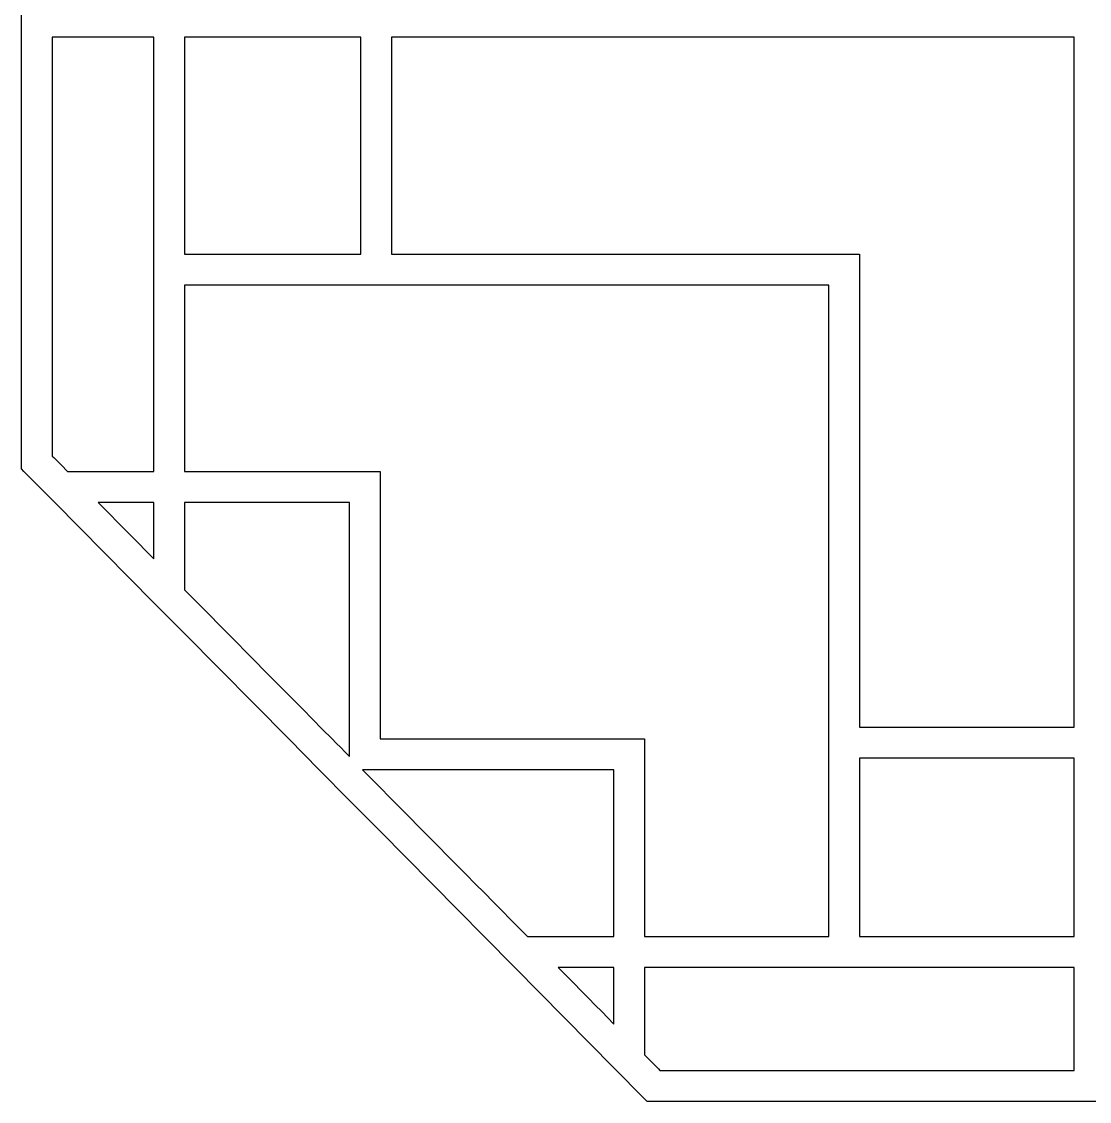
# Model space of a CAD drawing. Header units: centimetres. Extents: x -1.98 to 1.98, y -2 to 2.
# Drawn here: x -1.979 to 0, y -2.001 to 0 of the extents above; entities that cross this region are included whole.
import ezdxf

# ---------------------------------------------------------------- set-up
doc = ezdxf.new("R2010")
doc.units = ezdxf.units.CM
doc.header["$MEASUREMENT"] = 0
doc.layers.add('Layer 1', color=7, linetype='Continuous')

msp = doc.modelspace()

# ---------------------------------------------------------------- linework, layer by layer
at = {"layer": 'Layer 1', "color": 177}
for points, knots in [([(1.97412, 0.8333), (1.97412, 0.8333), (1.91723, 0.89082), (1.91723, 0.89082), (1.91723, 0.89082), (1.91723, 0.89082), (1.73347, 1.07664), (1.73347, 1.07664), (1.73347, 1.07664), (1.73347, 1.07664), (1.67659, 1.13391), (1.67659, 1.13391), (1.67659, 1.13391), (1.67659, 1.13391), (1.48393, 1.32898), (1.48393, 1.32898), (1.48393, 1.32898), (1.48393, 1.32898), (1.42704, 1.3865), (1.42704, 1.3865), (1.42704, 1.3865), (1.42704, 1.3865), (1.37115, 1.44302), (1.37115, 1.44302), (1.37115, 1.44302), (1.37115, 1.44302), (1.31427, 1.50029), (1.31427, 1.50029), (1.31427, 1.50029), (1.31427, 1.50029), (1.12136, 1.69536), (1.12136, 1.69536), (1.12136, 1.69536), (1.12136, 1.69536), (1.06472, 1.75289), (1.06472, 1.75289), (1.06472, 1.75289), (1.06472, 1.75289), (0.88096, 1.93871), (0.88096, 1.93871), (0.88096, 1.93871), (0.88096, 1.93871), (0.82408, 1.99597), (0.82408, 1.99597), (0.82408, 1.99597), (0.82408, 1.99597), (0.81963, 2.00073), (0.81963, 2.00073), (0.81963, 2.00073), (0.81963, 2.00073), (0.80775, 2.00073), (0.80775, 2.00073), (0.80775, 2.00073), (0.80775, 2.00073), (0.48302, 2.00073), (0.48302, 2.00073), (0.48302, 2.00073), (0.48302, 2.00073), (0.42639, 2.00073), (0.42639, 2.00073), (0.42639, 2.00073), (0.42639, 2.00073), (0.02845, 2.00073), (0.02845, 2.00073), (0.02845, 2.00073), (0.02845, 2.00073), (-0.02844, 2.00073), (-0.02844, 2.00073), (-0.02844, 2.00073), (-0.02844, 2.00073), (-0.42613, 2.00073), (-0.42613, 2.00073), (-0.42613, 2.00073), (-0.42613, 2.00073), (-0.48301, 2.00073), (-0.48301, 2.00073), (-0.48301, 2.00073), (-0.48301, 2.00073), (-0.81961, 2.00073), (-0.81961, 2.00073), (-0.81961, 2.00073), (-0.81961, 2.00073), (-0.82407, 1.99623), (-0.82407, 1.99623), (-0.82407, 1.99623), (-0.82407, 1.99623), (-0.88095, 1.93871), (-0.88095, 1.93871), (-0.88095, 1.93871), (-0.88095, 1.93871), (-1.06471, 1.75289), (-1.06471, 1.75289), (-1.06471, 1.75289), (-1.06471, 1.75289), (-1.12134, 1.69536), (-1.12134, 1.69536), (-1.12134, 1.69536), (-1.12134, 1.69536), (-1.31425, 1.50029), (-1.31425, 1.50029), (-1.31425, 1.50029), (-1.31425, 1.50029), (-1.37114, 1.44302), (-1.37114, 1.44302), (-1.37114, 1.44302), (-1.37114, 1.44302), (-1.42703, 1.3865), (-1.42703, 1.3865), (-1.42703, 1.3865), (-1.42703, 1.3865), (-1.48367, 1.32898), (-1.48367, 1.32898), (-1.48367, 1.32898), (-1.48367, 1.32898), (-1.67658, 1.13391), (-1.67658, 1.13391), (-1.67658, 1.13391), (-1.67658, 1.13391), (-1.73346, 1.07664), (-1.73346, 1.07664), (-1.73346, 1.07664), (-1.73346, 1.07664), (-1.91722, 0.89082), (-1.91722, 0.89082), (-1.91722, 0.89082), (-1.91722, 0.89082), (-1.97411, 0.8333), (-1.97411, 0.8333), (-1.97411, 0.8333), (-1.97411, 0.8333), (-1.97856, 0.8288), (-1.97856, 0.8288), (-1.97856, 0.8288), (-1.97856, 0.8288), (-1.97856, 0.48842), (-1.97856, 0.48842), (-1.97856, 0.48842), (-1.97856, 0.48842), (-1.97856, 0.43116), (-1.97856, 0.43116), (-1.97856, 0.43116), (-1.97856, 0.43116), (-1.97856, 0.02876), (-1.97856, 0.02876), (-1.97856, 0.02876), (-1.97856, 0.02876), (-1.97856, -0.02876), (-1.97856, -0.02876), (-1.97856, -0.02876), (-1.97856, -0.02876), (-1.97856, -0.43116), (-1.97856, -0.43116), (-1.97856, -0.43116), (-1.97856, -0.43116), (-1.97856, -0.48843), (-1.97856, -0.48843), (-1.97856, -0.48843), (-1.97856, -0.48843), (-1.97856, -0.82881), (-1.97856, -0.82881), (-1.97856, -0.82881), (-1.97856, -0.82881), (-1.97411, -0.83331), (-1.97411, -0.83331), (-1.97411, -0.83331), (-1.97411, -0.83331), (-1.91722, -0.89083), (-1.91722, -0.89083), (-1.91722, -0.89083), (-1.91722, -0.89083), (-1.73346, -1.07665), (-1.73346, -1.07665), (-1.73346, -1.07665), (-1.73346, -1.07665), (-1.67658, -1.13392), (-1.67658, -1.13392), (-1.67658, -1.13392), (-1.67658, -1.13392), (-1.48367, -1.32899), (-1.48367, -1.32899), (-1.48367, -1.32899), (-1.48367, -1.32899), (-1.42703, -1.38651), (-1.42703, -1.38651), (-1.42703, -1.38651), (-1.42703, -1.38651), (-1.37114, -1.44303), (-1.37114, -1.44303), (-1.37114, -1.44303), (-1.37114, -1.44303), (-1.31425, -1.5003), (-1.31425, -1.5003), (-1.31425, -1.5003), (-1.31425, -1.5003), (-1.12134, -1.69537), (-1.12134, -1.69537), (-1.12134, -1.69537), (-1.12134, -1.69537), (-1.06471, -1.75289), (-1.06471, -1.75289), (-1.06471, -1.75289), (-1.06471, -1.75289), (-0.88095, -1.93871), (-0.88095, -1.93871), (-0.88095, -1.93871), (-0.88095, -1.93871), (-0.82407, -1.99623), (-0.82407, -1.99623), (-0.82407, -1.99623), (-0.82407, -1.99623), (-0.81961, -2.00073), (-0.81961, -2.00073), (-0.81961, -2.00073), (-0.81961, -2.00073), (-0.48301, -2.00073), (-0.48301, -2.00073), (-0.48301, -2.00073), (-0.48301, -2.00073), (-0.42613, -2.00073), (-0.42613, -2.00073), (-0.42613, -2.00073), (-0.42613, -2.00073), (-0.02844, -2.00073), (-0.02844, -2.00073), (-0.02844, -2.00073), (-0.02844, -2.00073), (0.02845, -2.00073), (0.02845, -2.00073), (0.02845, -2.00073), (0.02845, -2.00073), (0.42639, -2.00073), (0.42639, -2.00073), (0.42639, -2.00073), (0.42639, -2.00073), (0.48302, -2.00073), (0.48302, -2.00073), (0.48302, -2.00073), (0.48302, -2.00073), (0.81963, -2.00073), (0.81963, -2.00073), (0.81963, -2.00073), (0.81963, -2.00073), (0.82408, -1.99598), (0.82408, -1.99598), (0.82408, -1.99598), (0.82408, -1.99598), (0.88096, -1.93871), (0.88096, -1.93871), (0.88096, -1.93871), (0.88096, -1.93871), (1.06472, -1.75289), (1.06472, -1.75289), (1.06472, -1.75289), (1.06472, -1.75289), (1.12136, -1.69537), (1.12136, -1.69537), (1.12136, -1.69537), (1.12136, -1.69537), (1.31427, -1.5003), (1.31427, -1.5003), (1.31427, -1.5003), (1.31427, -1.5003), (1.37115, -1.44303), (1.37115, -1.44303), (1.37115, -1.44303), (1.37115, -1.44303), (1.42704, -1.38651), (1.42704, -1.38651), (1.42704, -1.38651), (1.42704, -1.38651), (1.48393, -1.32899), (1.48393, -1.32899), (1.48393, -1.32899), (1.48393, -1.32899), (1.67659, -1.13392), (1.67659, -1.13392), (1.67659, -1.13392), (1.67659, -1.13392), (1.73347, -1.07665), (1.73347, -1.07665), (1.73347, -1.07665), (1.73347, -1.07665), (1.91723, -0.89083), (1.91723, -0.89083), (1.91723, -0.89083), (1.91723, -0.89083), (1.97412, -0.83331), (1.97412, -0.83331), (1.97412, -0.83331), (1.97412, -0.83331), (1.97857, -0.82881), (1.97857, -0.82881), (1.97857, -0.82881), (1.97857, -0.82881), (1.97857, -0.48843), (1.97857, -0.48843), (1.97857, -0.48843), (1.97857, -0.48843), (1.97857, -0.43116), (1.97857, -0.43116), (1.97857, -0.43116), (1.97857, -0.43116), (1.97857, -0.02876), (1.97857, -0.02876), (1.97857, -0.02876), (1.97857, -0.02876), (1.97857, 0.02876), (1.97857, 0.02876), (1.97857, 0.02876), (1.97857, 0.02876), (1.97857, 0.43116), (1.97857, 0.43116), (1.97857, 0.43116), (1.97857, 0.43116), (1.97857, 0.48842), (1.97857, 0.48842), (1.97857, 0.48842), (1.97857, 0.48842), (1.97857, 0.8288), (1.97857, 0.8288), (1.97857, 0.8288), (1.97857, 0.8288), (1.97412, 0.8333), (1.97412, 0.8333)], [0, 0, 0, 0, 0.0121951, 0.0121951, 0.0121951, 0.0121951, 0.0243902, 0.0243902, 0.0243902, 0.0243902, 0.0365854, 0.0365854, 0.0365854, 0.0365854, 0.0487805, 0.0487805, 0.0487805, 0.0487805, 0.0609756, 0.0609756, 0.0609756, 0.0609756, 0.0731707, 0.0731707, 0.0731707, 0.0731707, 0.0853659, 0.0853659, 0.0853659, 0.0853659, 0.097561, 0.097561, 0.097561, 0.097561, 0.1097561, 0.1097561, 0.1097561, 0.1097561, 0.1219512, 0.1219512, 0.1219512, 0.1219512, 0.1341463, 0.1341463, 0.1341463, 0.1341463, 0.1463415, 0.1463415, 0.1463415, 0.1463415, 0.1585366, 0.1585366, 0.1585366, 0.1585366, 0.1707317, 0.1707317, 0.1707317, 0.1707317, 0.1829268, 0.1829268, 0.1829268, 0.1829268, 0.195122, 0.195122, 0.195122, 0.195122, 0.2073171, 0.2073171, 0.2073171, 0.2073171, 0.2195122, 0.2195122, 0.2195122, 0.2195122, 0.2317073, 0.2317073, 0.2317073, 0.2317073, 0.2439024, 0.2439024, 0.2439024, 0.2439024, 0.2560976, 0.2560976, 0.2560976, 0.2560976, 0.2682927, 0.2682927, 0.2682927, 0.2682927, 0.2804878, 0.2804878, 0.2804878, 0.2804878, 0.2926829, 0.2926829, 0.2926829, 0.2926829, 0.304878, 0.304878, 0.304878, 0.304878, 0.3170732, 0.3170732, 0.3170732, 0.3170732, 0.3292683, 0.3292683, 0.3292683, 0.3292683, 0.3414634, 0.3414634, 0.3414634, 0.3414634, 0.3536585, 0.3536585, 0.3536585, 0.3536585, 0.3658537, 0.3658537, 0.3658537, 0.3658537, 0.3780488, 0.3780488, 0.3780488, 0.3780488, 0.3902439, 0.3902439, 0.3902439, 0.3902439, 0.402439, 0.402439, 0.402439, 0.402439, 0.4146341, 0.4146341, 0.4146341, 0.4146341, 0.4268293, 0.4268293, 0.4268293, 0.4268293, 0.4390244, 0.4390244, 0.4390244, 0.4390244, 0.4512195, 0.4512195, 0.4512195, 0.4512195, 0.4634146, 0.4634146, 0.4634146, 0.4634146, 0.4756098, 0.4756098, 0.4756098, 0.4756098, 0.4878049, 0.4878049, 0.4878049, 0.4878049, 0.5, 0.5, 0.5, 0.5, 0.5121951, 0.5121951, 0.5121951, 0.5121951, 0.5243902, 0.5243902, 0.5243902, 0.5243902, 0.5365854, 0.5365854, 0.5365854, 0.5365854, 0.5487805, 0.5487805, 0.5487805, 0.5487805, 0.5609756, 0.5609756, 0.5609756, 0.5609756, 0.5731707, 0.5731707, 0.5731707, 0.5731707, 0.5853659, 0.5853659, 0.5853659, 0.5853659, 0.597561, 0.597561, 0.597561, 0.597561, 0.6097561, 0.6097561, 0.6097561, 0.6097561, 0.6219512, 0.6219512, 0.6219512, 0.6219512, 0.6341463, 0.6341463, 0.6341463, 0.6341463, 0.6463415, 0.6463415, 0.6463415, 0.6463415, 0.6585366, 0.6585366, 0.6585366, 0.6585366, 0.6707317, 0.6707317, 0.6707317, 0.6707317, 0.6829268, 0.6829268, 0.6829268, 0.6829268, 0.695122, 0.695122, 0.695122, 0.695122, 0.7073171, 0.7073171, 0.7073171, 0.7073171, 0.7195122, 0.7195122, 0.7195122, 0.7195122, 0.7317073, 0.7317073, 0.7317073, 0.7317073, 0.7439024, 0.7439024, 0.7439024, 0.7439024, 0.7560976, 0.7560976, 0.7560976, 0.7560976, 0.7682927, 0.7682927, 0.7682927, 0.7682927, 0.7804878, 0.7804878, 0.7804878, 0.7804878, 0.7926829, 0.7926829, 0.7926829, 0.7926829, 0.804878, 0.804878, 0.804878, 0.804878, 0.8170732, 0.8170732, 0.8170732, 0.8170732, 0.8292683, 0.8292683, 0.8292683, 0.8292683, 0.8414634, 0.8414634, 0.8414634, 0.8414634, 0.8536585, 0.8536585, 0.8536585, 0.8536585, 0.8658537, 0.8658537, 0.8658537, 0.8658537, 0.8780488, 0.8780488, 0.8780488, 0.8780488, 0.8902439, 0.8902439, 0.8902439, 0.8902439, 0.902439, 0.902439, 0.902439, 0.902439, 0.9146341, 0.9146341, 0.9146341, 0.9146341, 0.9268293, 0.9268293, 0.9268293, 0.9268293, 0.9390244, 0.9390244, 0.9390244, 0.9390244, 0.9512195, 0.9512195, 0.9512195, 0.9512195, 0.9634146, 0.9634146, 0.9634146, 0.9634146, 0.9756098, 0.9756098, 0.9756098, 0.9756098, 1, 1, 1, 1]), ([(-1.92167, -0.80505), (-1.92167, -0.80505), (-1.92167, -0.8023), (-1.92167, -0.8023), (-1.92167, -0.8023), (-1.92167, -0.8023), (-1.92167, -0.79679), (-1.92167, -0.79679), (-1.92167, -0.79679), (-1.92167, -0.79679), (-1.92167, -0.78879), (-1.92167, -0.78879), (-1.92167, -0.78879), (-1.92167, -0.78879), (-1.92167, -0.77829), (-1.92167, -0.77829), (-1.92167, -0.77829), (-1.92167, -0.77829), (-1.92167, -0.76528), (-1.92167, -0.76528), (-1.92167, -0.76528), (-1.92167, -0.76528), (-1.92167, -0.74978), (-1.92167, -0.74978), (-1.92167, -0.74978), (-1.92167, -0.74978), (-1.92167, -0.73227), (-1.92167, -0.73227), (-1.92167, -0.73227), (-1.92167, -0.73227), (-1.92167, -0.71226), (-1.92167, -0.71226), (-1.92167, -0.71226), (-1.92167, -0.71226), (-1.92167, -0.69051), (-1.92167, -0.69051), (-1.92167, -0.69051), (-1.92167, -0.69051), (-1.92167, -0.66675), (-1.92167, -0.66675), (-1.92167, -0.66675), (-1.92167, -0.66675), (-1.92167, -0.64099), (-1.92167, -0.64099), (-1.92167, -0.64099), (-1.92167, -0.64099), (-1.92167, -0.61373), (-1.92167, -0.61373), (-1.92167, -0.61373), (-1.92167, -0.61373), (-1.92167, -0.58447), (-1.92167, -0.58447), (-1.92167, -0.58447), (-1.92167, -0.58447), (-1.92167, -0.55396), (-1.92167, -0.55396), (-1.92167, -0.55396), (-1.92167, -0.55396), (-1.92167, -0.52194), (-1.92167, -0.52194), (-1.92167, -0.52194), (-1.92167, -0.52194), (-1.92167, -0.48843), (-1.92167, -0.48843), (-1.92167, -0.48843), (-1.92167, -0.48843), (-1.92167, -0.48143), (-1.92167, -0.48143), (-1.92167, -0.48143), (-1.92167, -0.48143), (-1.92167, -0.47443), (-1.92167, -0.47443), (-1.92167, -0.47443), (-1.92167, -0.47443), (-1.92167, -0.46743), (-1.92167, -0.46743), (-1.92167, -0.46743), (-1.92167, -0.46743), (-1.92167, -0.46017), (-1.92167, -0.46017), (-1.92167, -0.46017), (-1.92167, -0.46017), (-1.92167, -0.45292), (-1.92167, -0.45292), (-1.92167, -0.45292), (-1.92167, -0.45292), (-1.92167, -0.44567), (-1.92167, -0.44567), (-1.92167, -0.44567), (-1.92167, -0.44567), (-1.92167, -0.43841), (-1.92167, -0.43841), (-1.92167, -0.43841), (-1.92167, -0.43841), (-1.92167, -0.43116), (-1.92167, -0.43116), (-1.92167, -0.43116), (-1.92167, -0.43116), (-1.92167, -0.40815), (-1.92167, -0.40815), (-1.92167, -0.40815), (-1.92167, -0.40815), (-1.92167, -0.38464), (-1.92167, -0.38464), (-1.92167, -0.38464), (-1.92167, -0.38464), (-1.92167, -0.36089), (-1.92167, -0.36089), (-1.92167, -0.36089), (-1.92167, -0.36089), (-1.92167, -0.33688), (-1.92167, -0.33688), (-1.92167, -0.33688), (-1.92167, -0.33688), (-1.92167, -0.31237), (-1.92167, -0.31237), (-1.92167, -0.31237), (-1.92167, -0.31237), (-1.92167, -0.28761), (-1.92167, -0.28761), (-1.92167, -0.28761), (-1.92167, -0.28761), (-1.92167, -0.2626), (-1.92167, -0.2626), (-1.92167, -0.2626), (-1.92167, -0.2626), (-1.92167, -0.23734), (-1.92167, -0.23734), (-1.92167, -0.23734), (-1.92167, -0.23734), (-1.92167, -0.21183), (-1.92167, -0.21183), (-1.92167, -0.21183), (-1.92167, -0.21183), (-1.92167, -0.18607), (-1.92167, -0.18607), (-1.92167, -0.18607), (-1.92167, -0.18607), (-1.92167, -0.16006), (-1.92167, -0.16006), (-1.92167, -0.16006), (-1.92167, -0.16006), (-1.92167, -0.13405), (-1.92167, -0.13405), (-1.92167, -0.13405), (-1.92167, -0.13405), (-1.92167, -0.10779), (-1.92167, -0.10779), (-1.92167, -0.10779), (-1.92167, -0.10779), (-1.92167, -0.08153), (-1.92167, -0.08153), (-1.92167, -0.08153), (-1.92167, -0.08153), (-1.92167, -0.05527), (-1.92167, -0.05527), (-1.92167, -0.05527), (-1.92167, -0.05527), (-1.92167, -0.02876), (-1.92167, -0.02876), (-1.92167, -0.02876), (-1.92167, -0.02876), (-1.73346, -0.02876), (-1.73346, -0.02876), (-1.73346, -0.02876), (-1.73346, -0.02876), (-1.73346, -0.43116), (-1.73346, -0.43116), (-1.73346, -0.43116), (-1.73346, -0.43116), (-1.73346, -0.48843), (-1.73346, -0.48843), (-1.73346, -0.48843), (-1.73346, -0.48843), (-1.73346, -0.83331), (-1.73346, -0.83331), (-1.73346, -0.83331), (-1.73346, -0.83331), (-1.89373, -0.83331), (-1.89373, -0.83331), (-1.89373, -0.83331), (-1.89373, -0.83331), (-1.90486, -0.82205), (-1.90486, -0.82205), (-1.90486, -0.82205), (-1.90486, -0.82205), (-1.91326, -0.8133), (-1.91326, -0.8133), (-1.91326, -0.8133), (-1.91326, -0.8133), (-1.91895, -0.80755), (-1.91895, -0.80755), (-1.91895, -0.80755), (-1.91895, -0.80755), (-1.92167, -0.80505), (-1.92167, -0.80505), (-1.92167, -0.80505), (-1.92167, -0.80505), (-1.92167, -0.80505), (-1.92167, -0.80505)], [0, 0, 0, 0, 0.0196078, 0.0196078, 0.0196078, 0.0196078, 0.0392157, 0.0392157, 0.0392157, 0.0392157, 0.0588235, 0.0588235, 0.0588235, 0.0588235, 0.0784314, 0.0784314, 0.0784314, 0.0784314, 0.0980392, 0.0980392, 0.0980392, 0.0980392, 0.1176471, 0.1176471, 0.1176471, 0.1176471, 0.1372549, 0.1372549, 0.1372549, 0.1372549, 0.1568627, 0.1568627, 0.1568627, 0.1568627, 0.1764706, 0.1764706, 0.1764706, 0.1764706, 0.1960784, 0.1960784, 0.1960784, 0.1960784, 0.2156863, 0.2156863, 0.2156863, 0.2156863, 0.2352941, 0.2352941, 0.2352941, 0.2352941, 0.254902, 0.254902, 0.254902, 0.254902, 0.2745098, 0.2745098, 0.2745098, 0.2745098, 0.2941176, 0.2941176, 0.2941176, 0.2941176, 0.3137255, 0.3137255, 0.3137255, 0.3137255, 0.3333333, 0.3333333, 0.3333333, 0.3333333, 0.3529412, 0.3529412, 0.3529412, 0.3529412, 0.372549, 0.372549, 0.372549, 0.372549, 0.3921569, 0.3921569, 0.3921569, 0.3921569, 0.4117647, 0.4117647, 0.4117647, 0.4117647, 0.4313725, 0.4313725, 0.4313725, 0.4313725, 0.4509804, 0.4509804, 0.4509804, 0.4509804, 0.4705882, 0.4705882, 0.4705882, 0.4705882, 0.4901961, 0.4901961, 0.4901961, 0.4901961, 0.5098039, 0.5098039, 0.5098039, 0.5098039, 0.5294118, 0.5294118, 0.5294118, 0.5294118, 0.5490196, 0.5490196, 0.5490196, 0.5490196, 0.5686275, 0.5686275, 0.5686275, 0.5686275, 0.5882353, 0.5882353, 0.5882353, 0.5882353, 0.6078431, 0.6078431, 0.6078431, 0.6078431, 0.627451, 0.627451, 0.627451, 0.627451, 0.6470588, 0.6470588, 0.6470588, 0.6470588, 0.6666667, 0.6666667, 0.6666667, 0.6666667, 0.6862745, 0.6862745, 0.6862745, 0.6862745, 0.7058824, 0.7058824, 0.7058824, 0.7058824, 0.7254902, 0.7254902, 0.7254902, 0.7254902, 0.745098, 0.745098, 0.745098, 0.745098, 0.7647059, 0.7647059, 0.7647059, 0.7647059, 0.7843137, 0.7843137, 0.7843137, 0.7843137, 0.8039216, 0.8039216, 0.8039216, 0.8039216, 0.8235294, 0.8235294, 0.8235294, 0.8235294, 0.8431373, 0.8431373, 0.8431373, 0.8431373, 0.8627451, 0.8627451, 0.8627451, 0.8627451, 0.8823529, 0.8823529, 0.8823529, 0.8823529, 0.9019608, 0.9019608, 0.9019608, 0.9019608, 0.9215686, 0.9215686, 0.9215686, 0.9215686, 0.9411765, 0.9411765, 0.9411765, 0.9411765, 0.9607843, 0.9607843, 0.9607843, 0.9607843, 1, 1, 1, 1]), ([(-1.34987, -0.02876), (-1.34987, -0.02876), (-1.34987, -0.43116), (-1.34987, -0.43116), (-1.34987, -0.43116), (-1.34987, -0.43116), (-1.37114, -0.43116), (-1.37114, -0.43116), (-1.37114, -0.43116), (-1.37114, -0.43116), (-1.67658, -0.43116), (-1.67658, -0.43116), (-1.67658, -0.43116), (-1.67658, -0.43116), (-1.67658, -0.02876), (-1.67658, -0.02876), (-1.67658, -0.02876), (-1.67658, -0.02876), (-1.37114, -0.02876), (-1.37114, -0.02876), (-1.37114, -0.02876), (-1.37114, -0.02876), (-1.34987, -0.02876), (-1.34987, -0.02876)], [0, 0, 0, 0, 0.1428571, 0.1428571, 0.1428571, 0.1428571, 0.2857143, 0.2857143, 0.2857143, 0.2857143, 0.4285714, 0.4285714, 0.4285714, 0.4285714, 0.5714286, 0.5714286, 0.5714286, 0.5714286, 0.7142857, 0.7142857, 0.7142857, 0.7142857, 1, 1, 1, 1]), ([(-0.42613, -0.89083), (-0.42613, -0.89083), (-0.42613, -0.83331), (-0.42613, -0.83331), (-0.42613, -0.83331), (-0.42613, -0.83331), (-0.42613, -0.48843), (-0.42613, -0.48843), (-0.42613, -0.48843), (-0.42613, -0.48843), (-0.42613, -0.43116), (-0.42613, -0.43116), (-0.42613, -0.43116), (-0.42613, -0.43116), (-0.48301, -0.43116), (-0.48301, -0.43116), (-0.48301, -0.43116), (-0.48301, -0.43116), (-0.82407, -0.43116), (-0.82407, -0.43116), (-0.82407, -0.43116), (-0.82407, -0.43116), (-0.88095, -0.43116), (-0.88095, -0.43116), (-0.88095, -0.43116), (-0.88095, -0.43116), (-1.29299, -0.43116), (-1.29299, -0.43116), (-1.29299, -0.43116), (-1.29299, -0.43116), (-1.29299, -0.02876), (-1.29299, -0.02876), (-1.29299, -0.02876), (-1.29299, -0.02876), (-0.88095, -0.02876), (-0.88095, -0.02876), (-0.88095, -0.02876), (-0.88095, -0.02876), (-0.82407, -0.02876), (-0.82407, -0.02876), (-0.82407, -0.02876), (-0.82407, -0.02876), (-0.48301, -0.02876), (-0.48301, -0.02876), (-0.48301, -0.02876), (-0.48301, -0.02876), (-0.42613, -0.02876), (-0.42613, -0.02876), (-0.42613, -0.02876), (-0.42613, -0.02876), (-0.02844, -0.02876), (-0.02844, -0.02876), (-0.02844, -0.02876), (-0.02844, -0.02876), (-0.02844, -0.43116), (-0.02844, -0.43116), (-0.02844, -0.43116), (-0.02844, -0.43116), (-0.02844, -0.48843), (-0.02844, -0.48843), (-0.02844, -0.48843), (-0.02844, -0.48843), (-0.02844, -0.83331), (-0.02844, -0.83331), (-0.02844, -0.83331), (-0.02844, -0.83331), (-0.02844, -0.89083), (-0.02844, -0.89083), (-0.02844, -0.89083), (-0.02844, -0.89083), (-0.02844, -1.30748), (-0.02844, -1.30748), (-0.02844, -1.30748), (-0.02844, -1.30748), (-0.42613, -1.30748), (-0.42613, -1.30748), (-0.42613, -1.30748), (-0.42613, -1.30748), (-0.42613, -0.89083), (-0.42613, -0.89083), (-0.42613, -0.89083), (-0.42613, -0.89083), (-0.42613, -0.89083), (-0.42613, -0.89083)], [0, 0, 0, 0, 0.0454545, 0.0454545, 0.0454545, 0.0454545, 0.0909091, 0.0909091, 0.0909091, 0.0909091, 0.1363636, 0.1363636, 0.1363636, 0.1363636, 0.1818182, 0.1818182, 0.1818182, 0.1818182, 0.2272727, 0.2272727, 0.2272727, 0.2272727, 0.2727273, 0.2727273, 0.2727273, 0.2727273, 0.3181818, 0.3181818, 0.3181818, 0.3181818, 0.3636364, 0.3636364, 0.3636364, 0.3636364, 0.4090909, 0.4090909, 0.4090909, 0.4090909, 0.4545455, 0.4545455, 0.4545455, 0.4545455, 0.5, 0.5, 0.5, 0.5, 0.5454545, 0.5454545, 0.5454545, 0.5454545, 0.5909091, 0.5909091, 0.5909091, 0.5909091, 0.6363636, 0.6363636, 0.6363636, 0.6363636, 0.6818182, 0.6818182, 0.6818182, 0.6818182, 0.7272727, 0.7272727, 0.7272727, 0.7272727, 0.7727273, 0.7727273, 0.7727273, 0.7727273, 0.8181818, 0.8181818, 0.8181818, 0.8181818, 0.8636364, 0.8636364, 0.8636364, 0.8636364, 0.9090909, 0.9090909, 0.9090909, 0.9090909, 1, 1, 1, 1]), ([(-0.48301, -1.365), (-0.48301, -1.365), (-0.48301, -1.38651), (-0.48301, -1.38651), (-0.48301, -1.38651), (-0.48301, -1.38651), (-0.48301, -1.69537), (-0.48301, -1.69537), (-0.48301, -1.69537), (-0.48301, -1.69537), (-0.82407, -1.69537), (-0.82407, -1.69537), (-0.82407, -1.69537), (-0.82407, -1.69537), (-0.82407, -1.38651), (-0.82407, -1.38651), (-0.82407, -1.38651), (-0.82407, -1.38651), (-0.82407, -1.32899), (-0.82407, -1.32899), (-0.82407, -1.32899), (-0.82407, -1.32899), (-0.88095, -1.32899), (-0.88095, -1.32899), (-0.88095, -1.32899), (-0.88095, -1.32899), (-1.31425, -1.32899), (-1.31425, -1.32899), (-1.31425, -1.32899), (-1.31425, -1.32899), (-1.31425, -0.89083), (-1.31425, -0.89083), (-1.31425, -0.89083), (-1.31425, -0.89083), (-1.31425, -0.83331), (-1.31425, -0.83331), (-1.31425, -0.83331), (-1.31425, -0.83331), (-1.37114, -0.83331), (-1.37114, -0.83331), (-1.37114, -0.83331), (-1.37114, -0.83331), (-1.67658, -0.83331), (-1.67658, -0.83331), (-1.67658, -0.83331), (-1.67658, -0.83331), (-1.67658, -0.48843), (-1.67658, -0.48843), (-1.67658, -0.48843), (-1.67658, -0.48843), (-1.37114, -0.48843), (-1.37114, -0.48843), (-1.37114, -0.48843), (-1.37114, -0.48843), (-1.34987, -0.48843), (-1.34987, -0.48843), (-1.34987, -0.48843), (-1.34987, -0.48843), (-1.31425, -0.48843), (-1.31425, -0.48843), (-1.31425, -0.48843), (-1.31425, -0.48843), (-1.29299, -0.48843), (-1.29299, -0.48843), (-1.29299, -0.48843), (-1.29299, -0.48843), (-0.88095, -0.48843), (-0.88095, -0.48843), (-0.88095, -0.48843), (-0.88095, -0.48843), (-0.82407, -0.48843), (-0.82407, -0.48843), (-0.82407, -0.48843), (-0.82407, -0.48843), (-0.48301, -0.48843), (-0.48301, -0.48843), (-0.48301, -0.48843), (-0.48301, -0.48843), (-0.48301, -0.83331), (-0.48301, -0.83331), (-0.48301, -0.83331), (-0.48301, -0.83331), (-0.48301, -0.89083), (-0.48301, -0.89083), (-0.48301, -0.89083), (-0.48301, -0.89083), (-0.48301, -1.30748), (-0.48301, -1.30748), (-0.48301, -1.30748), (-0.48301, -1.30748), (-0.48301, -1.32899), (-0.48301, -1.32899), (-0.48301, -1.32899), (-0.48301, -1.32899), (-0.48301, -1.365), (-0.48301, -1.365)], [0, 0, 0, 0, 0.04, 0.04, 0.04, 0.04, 0.08, 0.08, 0.08, 0.08, 0.12, 0.12, 0.12, 0.12, 0.16, 0.16, 0.16, 0.16, 0.2, 0.2, 0.2, 0.2, 0.24, 0.24, 0.24, 0.24, 0.28, 0.28, 0.28, 0.28, 0.32, 0.32, 0.32, 0.32, 0.36, 0.36, 0.36, 0.36, 0.4, 0.4, 0.4, 0.4, 0.44, 0.44, 0.44, 0.44, 0.48, 0.48, 0.48, 0.48, 0.52, 0.52, 0.52, 0.52, 0.56, 0.56, 0.56, 0.56, 0.6, 0.6, 0.6, 0.6, 0.64, 0.64, 0.64, 0.64, 0.68, 0.68, 0.68, 0.68, 0.72, 0.72, 0.72, 0.72, 0.76, 0.76, 0.76, 0.76, 0.8, 0.8, 0.8, 0.8, 0.84, 0.84, 0.84, 0.84, 0.88, 0.88, 0.88, 0.88, 0.92, 0.92, 0.92, 0.92, 1, 1, 1, 1]), ([(-1.73346, -0.99537), (-1.73346, -0.99537), (-1.74805, -0.98061), (-1.74805, -0.98061), (-1.74805, -0.98061), (-1.74805, -0.98061), (-1.76215, -0.96611), (-1.76215, -0.96611), (-1.76215, -0.96611), (-1.76215, -0.96611), (-1.776, -0.95235), (-1.776, -0.95235), (-1.776, -0.95235), (-1.776, -0.95235), (-1.78911, -0.9391), (-1.78911, -0.9391), (-1.78911, -0.9391), (-1.78911, -0.9391), (-1.80197, -0.92609), (-1.80197, -0.92609), (-1.80197, -0.92609), (-1.80197, -0.92609), (-1.81409, -0.91384), (-1.81409, -0.91384), (-1.81409, -0.91384), (-1.81409, -0.91384), (-1.82571, -0.90208), (-1.82571, -0.90208), (-1.82571, -0.90208), (-1.82571, -0.90208), (-1.83684, -0.89083), (-1.83684, -0.89083), (-1.83684, -0.89083), (-1.83684, -0.89083), (-1.73346, -0.89083), (-1.73346, -0.89083), (-1.73346, -0.89083), (-1.73346, -0.89083), (-1.73346, -0.99537), (-1.73346, -0.99537), (-1.73346, -0.99537), (-1.73346, -0.99537), (-1.73346, -0.99537), (-1.73346, -0.99537)], [0, 0, 0, 0, 0.0833333, 0.0833333, 0.0833333, 0.0833333, 0.1666667, 0.1666667, 0.1666667, 0.1666667, 0.25, 0.25, 0.25, 0.25, 0.3333333, 0.3333333, 0.3333333, 0.3333333, 0.4166667, 0.4166667, 0.4166667, 0.4166667, 0.5, 0.5, 0.5, 0.5, 0.5833333, 0.5833333, 0.5833333, 0.5833333, 0.6666667, 0.6666667, 0.6666667, 0.6666667, 0.75, 0.75, 0.75, 0.75, 0.8333333, 0.8333333, 0.8333333, 0.8333333, 1, 1, 1, 1]), ([(-1.67658, -1.05264), (-1.67658, -1.05264), (-1.67658, -0.89083), (-1.67658, -0.89083), (-1.67658, -0.89083), (-1.67658, -0.89083), (-1.37114, -0.89083), (-1.37114, -0.89083), (-1.37114, -0.89083), (-1.37114, -0.89083), (-1.37114, -1.32899), (-1.37114, -1.32899), (-1.37114, -1.32899), (-1.37114, -1.32899), (-1.37114, -1.36175), (-1.37114, -1.36175), (-1.37114, -1.36175), (-1.37114, -1.36175), (-1.3793, -1.3535), (-1.3793, -1.3535), (-1.3793, -1.3535), (-1.3793, -1.3535), (-1.38722, -1.34525), (-1.38722, -1.34525), (-1.38722, -1.34525), (-1.38722, -1.34525), (-1.39538, -1.33724), (-1.39538, -1.33724), (-1.39538, -1.33724), (-1.39538, -1.33724), (-1.40329, -1.32899), (-1.40329, -1.32899), (-1.40329, -1.32899), (-1.40329, -1.32899), (-1.42159, -1.31073), (-1.42159, -1.31073), (-1.42159, -1.31073), (-1.42159, -1.31073), (-1.4394, -1.29247), (-1.4394, -1.29247), (-1.4394, -1.29247), (-1.4394, -1.29247), (-1.45746, -1.27422), (-1.45746, -1.27422), (-1.45746, -1.27422), (-1.45746, -1.27422), (-1.47526, -1.25621), (-1.47526, -1.25621), (-1.47526, -1.25621), (-1.47526, -1.25621), (-1.49307, -1.23821), (-1.49307, -1.23821), (-1.49307, -1.23821), (-1.49307, -1.23821), (-1.51088, -1.22045), (-1.51088, -1.22045), (-1.51088, -1.22045), (-1.51088, -1.22045), (-1.52819, -1.20269), (-1.52819, -1.20269), (-1.52819, -1.20269), (-1.52819, -1.20269), (-1.54575, -1.18519), (-1.54575, -1.18519), (-1.54575, -1.18519), (-1.54575, -1.18519), (-1.56281, -1.16793), (-1.56281, -1.16793), (-1.56281, -1.16793), (-1.56281, -1.16793), (-1.57988, -1.15067), (-1.57988, -1.15067), (-1.57988, -1.15067), (-1.57988, -1.15067), (-1.59645, -1.13367), (-1.59645, -1.13367), (-1.59645, -1.13367), (-1.59645, -1.13367), (-1.61302, -1.11691), (-1.61302, -1.11691), (-1.61302, -1.11691), (-1.61302, -1.11691), (-1.62934, -1.10066), (-1.62934, -1.10066), (-1.62934, -1.10066), (-1.62934, -1.10066), (-1.64542, -1.0844), (-1.64542, -1.0844), (-1.64542, -1.0844), (-1.64542, -1.0844), (-1.66125, -1.06839), (-1.66125, -1.06839), (-1.66125, -1.06839), (-1.66125, -1.06839), (-1.67658, -1.05264), (-1.67658, -1.05264)], [0, 0, 0, 0, 0.04, 0.04, 0.04, 0.04, 0.08, 0.08, 0.08, 0.08, 0.12, 0.12, 0.12, 0.12, 0.16, 0.16, 0.16, 0.16, 0.2, 0.2, 0.2, 0.2, 0.24, 0.24, 0.24, 0.24, 0.28, 0.28, 0.28, 0.28, 0.32, 0.32, 0.32, 0.32, 0.36, 0.36, 0.36, 0.36, 0.4, 0.4, 0.4, 0.4, 0.44, 0.44, 0.44, 0.44, 0.48, 0.48, 0.48, 0.48, 0.52, 0.52, 0.52, 0.52, 0.56, 0.56, 0.56, 0.56, 0.6, 0.6, 0.6, 0.6, 0.64, 0.64, 0.64, 0.64, 0.68, 0.68, 0.68, 0.68, 0.72, 0.72, 0.72, 0.72, 0.76, 0.76, 0.76, 0.76, 0.8, 0.8, 0.8, 0.8, 0.84, 0.84, 0.84, 0.84, 0.88, 0.88, 0.88, 0.88, 0.92, 0.92, 0.92, 0.92, 1, 1, 1, 1]), ([(-0.02844, -1.69537), (-0.02844, -1.69537), (-0.42613, -1.69537), (-0.42613, -1.69537), (-0.42613, -1.69537), (-0.42613, -1.69537), (-0.42613, -1.38651), (-0.42613, -1.38651), (-0.42613, -1.38651), (-0.42613, -1.38651), (-0.42613, -1.365), (-0.42613, -1.365), (-0.42613, -1.365), (-0.42613, -1.365), (-0.02844, -1.365), (-0.02844, -1.365), (-0.02844, -1.365), (-0.02844, -1.365), (-0.02844, -1.38651), (-0.02844, -1.38651), (-0.02844, -1.38651), (-0.02844, -1.38651), (-0.02844, -1.69537), (-0.02844, -1.69537)], [0, 0, 0, 0, 0.1428571, 0.1428571, 0.1428571, 0.1428571, 0.2857143, 0.2857143, 0.2857143, 0.2857143, 0.4285714, 0.4285714, 0.4285714, 0.4285714, 0.5714286, 0.5714286, 0.5714286, 0.5714286, 0.7142857, 0.7142857, 0.7142857, 0.7142857, 1, 1, 1, 1]), ([(-1.31425, -1.41902), (-1.31425, -1.41902), (-1.32242, -1.41102), (-1.32242, -1.41102), (-1.32242, -1.41102), (-1.32242, -1.41102), (-1.33033, -1.40277), (-1.33033, -1.40277), (-1.33033, -1.40277), (-1.33033, -1.40277), (-1.33849, -1.39476), (-1.33849, -1.39476), (-1.33849, -1.39476), (-1.33849, -1.39476), (-1.34666, -1.38651), (-1.34666, -1.38651), (-1.34666, -1.38651), (-1.34666, -1.38651), (-1.31425, -1.38651), (-1.31425, -1.38651), (-1.31425, -1.38651), (-1.31425, -1.38651), (-0.88095, -1.38651), (-0.88095, -1.38651), (-0.88095, -1.38651), (-0.88095, -1.38651), (-0.88095, -1.69537), (-0.88095, -1.69537), (-0.88095, -1.69537), (-0.88095, -1.69537), (-1.04097, -1.69537), (-1.04097, -1.69537), (-1.04097, -1.69537), (-1.04097, -1.69537), (-1.05655, -1.67987), (-1.05655, -1.67987), (-1.05655, -1.67987), (-1.05655, -1.67987), (-1.07238, -1.66386), (-1.07238, -1.66386), (-1.07238, -1.66386), (-1.07238, -1.66386), (-1.0882, -1.6476), (-1.0882, -1.6476), (-1.0882, -1.6476), (-1.0882, -1.6476), (-1.10453, -1.6311), (-1.10453, -1.6311), (-1.10453, -1.6311), (-1.10453, -1.6311), (-1.1211, -1.61434), (-1.1211, -1.61434), (-1.1211, -1.61434), (-1.1211, -1.61434), (-1.13792, -1.59759), (-1.13792, -1.59759), (-1.13792, -1.59759), (-1.13792, -1.59759), (-1.15498, -1.58033), (-1.15498, -1.58033), (-1.15498, -1.58033), (-1.15498, -1.58033), (-1.17205, -1.56307), (-1.17205, -1.56307), (-1.17205, -1.56307), (-1.17205, -1.56307), (-1.18936, -1.54557), (-1.18936, -1.54557), (-1.18936, -1.54557), (-1.18936, -1.54557), (-1.20692, -1.52781), (-1.20692, -1.52781), (-1.20692, -1.52781), (-1.20692, -1.52781), (-1.22448, -1.50981), (-1.22448, -1.50981), (-1.22448, -1.50981), (-1.22448, -1.50981), (-1.24229, -1.49205), (-1.24229, -1.49205), (-1.24229, -1.49205), (-1.24229, -1.49205), (-1.26009, -1.47379), (-1.26009, -1.47379), (-1.26009, -1.47379), (-1.26009, -1.47379), (-1.27815, -1.45579), (-1.27815, -1.45579), (-1.27815, -1.45579), (-1.27815, -1.45579), (-1.2962, -1.43753), (-1.2962, -1.43753), (-1.2962, -1.43753), (-1.2962, -1.43753), (-1.31425, -1.41902), (-1.31425, -1.41902)], [0, 0, 0, 0, 0.04, 0.04, 0.04, 0.04, 0.08, 0.08, 0.08, 0.08, 0.12, 0.12, 0.12, 0.12, 0.16, 0.16, 0.16, 0.16, 0.2, 0.2, 0.2, 0.2, 0.24, 0.24, 0.24, 0.24, 0.28, 0.28, 0.28, 0.28, 0.32, 0.32, 0.32, 0.32, 0.36, 0.36, 0.36, 0.36, 0.4, 0.4, 0.4, 0.4, 0.44, 0.44, 0.44, 0.44, 0.48, 0.48, 0.48, 0.48, 0.52, 0.52, 0.52, 0.52, 0.56, 0.56, 0.56, 0.56, 0.6, 0.6, 0.6, 0.6, 0.64, 0.64, 0.64, 0.64, 0.68, 0.68, 0.68, 0.68, 0.72, 0.72, 0.72, 0.72, 0.76, 0.76, 0.76, 0.76, 0.8, 0.8, 0.8, 0.8, 0.84, 0.84, 0.84, 0.84, 0.88, 0.88, 0.88, 0.88, 0.92, 0.92, 0.92, 0.92, 1, 1, 1, 1]), ([(-0.98408, -1.75289), (-0.98408, -1.75289), (-0.88095, -1.75289), (-0.88095, -1.75289), (-0.88095, -1.75289), (-0.88095, -1.75289), (-0.88095, -1.85743), (-0.88095, -1.85743), (-0.88095, -1.85743), (-0.88095, -1.85743), (-0.89208, -1.84618), (-0.89208, -1.84618), (-0.89208, -1.84618), (-0.89208, -1.84618), (-0.9037, -1.83442), (-0.9037, -1.83442), (-0.9037, -1.83442), (-0.9037, -1.83442), (-0.91582, -1.82217), (-0.91582, -1.82217), (-0.91582, -1.82217), (-0.91582, -1.82217), (-0.92843, -1.80916), (-0.92843, -1.80916), (-0.92843, -1.80916), (-0.92843, -1.80916), (-0.94179, -1.79591), (-0.94179, -1.79591), (-0.94179, -1.79591), (-0.94179, -1.79591), (-0.95539, -1.78191), (-0.95539, -1.78191), (-0.95539, -1.78191), (-0.95539, -1.78191), (-0.96949, -1.76765), (-0.96949, -1.76765), (-0.96949, -1.76765), (-0.96949, -1.76765), (-0.98408, -1.75289), (-0.98408, -1.75289), (-0.98408, -1.75289), (-0.98408, -1.75289), (-0.98408, -1.75289), (-0.98408, -1.75289)], [0, 0, 0, 0, 0.0833333, 0.0833333, 0.0833333, 0.0833333, 0.1666667, 0.1666667, 0.1666667, 0.1666667, 0.25, 0.25, 0.25, 0.25, 0.3333333, 0.3333333, 0.3333333, 0.3333333, 0.4166667, 0.4166667, 0.4166667, 0.4166667, 0.5, 0.5, 0.5, 0.5, 0.5833333, 0.5833333, 0.5833333, 0.5833333, 0.6666667, 0.6666667, 0.6666667, 0.6666667, 0.75, 0.75, 0.75, 0.75, 0.8333333, 0.8333333, 0.8333333, 0.8333333, 1, 1, 1, 1]), ([(-0.02844, -1.94321), (-0.02844, -1.94321), (-0.0544, -1.94321), (-0.0544, -1.94321), (-0.0544, -1.94321), (-0.0544, -1.94321), (-0.08062, -1.94321), (-0.08062, -1.94321), (-0.08062, -1.94321), (-0.08062, -1.94321), (-0.10659, -1.94321), (-0.10659, -1.94321), (-0.10659, -1.94321), (-0.10659, -1.94321), (-0.13256, -1.94321), (-0.13256, -1.94321), (-0.13256, -1.94321), (-0.13256, -1.94321), (-0.15828, -1.94321), (-0.15828, -1.94321), (-0.15828, -1.94321), (-0.15828, -1.94321), (-0.184, -1.94321), (-0.184, -1.94321), (-0.184, -1.94321), (-0.184, -1.94321), (-0.20948, -1.94321), (-0.20948, -1.94321), (-0.20948, -1.94321), (-0.20948, -1.94321), (-0.2347, -1.94321), (-0.2347, -1.94321), (-0.2347, -1.94321), (-0.2347, -1.94321), (-0.25968, -1.94321), (-0.25968, -1.94321), (-0.25968, -1.94321), (-0.25968, -1.94321), (-0.28441, -1.94321), (-0.28441, -1.94321), (-0.28441, -1.94321), (-0.28441, -1.94321), (-0.3089, -1.94321), (-0.3089, -1.94321), (-0.3089, -1.94321), (-0.3089, -1.94321), (-0.33314, -1.94321), (-0.33314, -1.94321), (-0.33314, -1.94321), (-0.33314, -1.94321), (-0.35688, -1.94321), (-0.35688, -1.94321), (-0.35688, -1.94321), (-0.35688, -1.94321), (-0.38037, -1.94321), (-0.38037, -1.94321), (-0.38037, -1.94321), (-0.38037, -1.94321), (-0.40338, -1.94321), (-0.40338, -1.94321), (-0.40338, -1.94321), (-0.40338, -1.94321), (-0.42613, -1.94321), (-0.42613, -1.94321), (-0.42613, -1.94321), (-0.42613, -1.94321), (-0.43355, -1.94321), (-0.43355, -1.94321), (-0.43355, -1.94321), (-0.43355, -1.94321), (-0.44072, -1.94321), (-0.44072, -1.94321), (-0.44072, -1.94321), (-0.44072, -1.94321), (-0.44789, -1.94321), (-0.44789, -1.94321), (-0.44789, -1.94321), (-0.44789, -1.94321), (-0.45506, -1.94321), (-0.45506, -1.94321), (-0.45506, -1.94321), (-0.45506, -1.94321), (-0.46199, -1.94321), (-0.46199, -1.94321), (-0.46199, -1.94321), (-0.46199, -1.94321), (-0.46916, -1.94321), (-0.46916, -1.94321), (-0.46916, -1.94321), (-0.46916, -1.94321), (-0.47609, -1.94321), (-0.47609, -1.94321), (-0.47609, -1.94321), (-0.47609, -1.94321), (-0.48301, -1.94321), (-0.48301, -1.94321), (-0.48301, -1.94321), (-0.48301, -1.94321), (-0.51615, -1.94321), (-0.51615, -1.94321), (-0.51615, -1.94321), (-0.51615, -1.94321), (-0.54781, -1.94321), (-0.54781, -1.94321), (-0.54781, -1.94321), (-0.54781, -1.94321), (-0.57798, -1.94321), (-0.57798, -1.94321), (-0.57798, -1.94321), (-0.57798, -1.94321), (-0.60667, -1.94321), (-0.60667, -1.94321), (-0.60667, -1.94321), (-0.60667, -1.94321), (-0.63388, -1.94321), (-0.63388, -1.94321), (-0.63388, -1.94321), (-0.63388, -1.94321), (-0.65935, -1.94321), (-0.65935, -1.94321), (-0.65935, -1.94321), (-0.65935, -1.94321), (-0.68285, -1.94321), (-0.68285, -1.94321), (-0.68285, -1.94321), (-0.68285, -1.94321), (-0.70436, -1.94321), (-0.70436, -1.94321), (-0.70436, -1.94321), (-0.70436, -1.94321), (-0.7239, -1.94321), (-0.7239, -1.94321), (-0.7239, -1.94321), (-0.7239, -1.94321), (-0.74146, -1.94321), (-0.74146, -1.94321), (-0.74146, -1.94321), (-0.74146, -1.94321), (-0.75679, -1.94321), (-0.75679, -1.94321), (-0.75679, -1.94321), (-0.75679, -1.94321), (-0.76966, -1.94321), (-0.76966, -1.94321), (-0.76966, -1.94321), (-0.76966, -1.94321), (-0.78004, -1.94321), (-0.78004, -1.94321), (-0.78004, -1.94321), (-0.78004, -1.94321), (-0.78796, -1.94321), (-0.78796, -1.94321), (-0.78796, -1.94321), (-0.78796, -1.94321), (-0.7934, -1.94321), (-0.7934, -1.94321), (-0.7934, -1.94321), (-0.7934, -1.94321), (-0.79587, -1.94321), (-0.79587, -1.94321), (-0.79587, -1.94321), (-0.79587, -1.94321), (-0.79859, -1.94046), (-0.79859, -1.94046), (-0.79859, -1.94046), (-0.79859, -1.94046), (-0.80428, -1.93471), (-0.80428, -1.93471), (-0.80428, -1.93471), (-0.80428, -1.93471), (-0.81294, -1.92621), (-0.81294, -1.92621), (-0.81294, -1.92621), (-0.81294, -1.92621), (-0.82407, -1.9147), (-0.82407, -1.9147), (-0.82407, -1.9147), (-0.82407, -1.9147), (-0.82407, -1.75289), (-0.82407, -1.75289), (-0.82407, -1.75289), (-0.82407, -1.75289), (-0.48301, -1.75289), (-0.48301, -1.75289), (-0.48301, -1.75289), (-0.48301, -1.75289), (-0.42613, -1.75289), (-0.42613, -1.75289), (-0.42613, -1.75289), (-0.42613, -1.75289), (-0.02844, -1.75289), (-0.02844, -1.75289), (-0.02844, -1.75289), (-0.02844, -1.75289), (-0.02844, -1.94321), (-0.02844, -1.94321), (-0.02844, -1.94321), (-0.02844, -1.94321), (-0.02844, -1.94321), (-0.02844, -1.94321)], [0, 0, 0, 0, 0.0196078, 0.0196078, 0.0196078, 0.0196078, 0.0392157, 0.0392157, 0.0392157, 0.0392157, 0.0588235, 0.0588235, 0.0588235, 0.0588235, 0.0784314, 0.0784314, 0.0784314, 0.0784314, 0.0980392, 0.0980392, 0.0980392, 0.0980392, 0.1176471, 0.1176471, 0.1176471, 0.1176471, 0.1372549, 0.1372549, 0.1372549, 0.1372549, 0.1568627, 0.1568627, 0.1568627, 0.1568627, 0.1764706, 0.1764706, 0.1764706, 0.1764706, 0.1960784, 0.1960784, 0.1960784, 0.1960784, 0.2156863, 0.2156863, 0.2156863, 0.2156863, 0.2352941, 0.2352941, 0.2352941, 0.2352941, 0.254902, 0.254902, 0.254902, 0.254902, 0.2745098, 0.2745098, 0.2745098, 0.2745098, 0.2941176, 0.2941176, 0.2941176, 0.2941176, 0.3137255, 0.3137255, 0.3137255, 0.3137255, 0.3333333, 0.3333333, 0.3333333, 0.3333333, 0.3529412, 0.3529412, 0.3529412, 0.3529412, 0.372549, 0.372549, 0.372549, 0.372549, 0.3921569, 0.3921569, 0.3921569, 0.3921569, 0.4117647, 0.4117647, 0.4117647, 0.4117647, 0.4313725, 0.4313725, 0.4313725, 0.4313725, 0.4509804, 0.4509804, 0.4509804, 0.4509804, 0.4705882, 0.4705882, 0.4705882, 0.4705882, 0.4901961, 0.4901961, 0.4901961, 0.4901961, 0.5098039, 0.5098039, 0.5098039, 0.5098039, 0.5294118, 0.5294118, 0.5294118, 0.5294118, 0.5490196, 0.5490196, 0.5490196, 0.5490196, 0.5686275, 0.5686275, 0.5686275, 0.5686275, 0.5882353, 0.5882353, 0.5882353, 0.5882353, 0.6078431, 0.6078431, 0.6078431, 0.6078431, 0.627451, 0.627451, 0.627451, 0.627451, 0.6470588, 0.6470588, 0.6470588, 0.6470588, 0.6666667, 0.6666667, 0.6666667, 0.6666667, 0.6862745, 0.6862745, 0.6862745, 0.6862745, 0.7058824, 0.7058824, 0.7058824, 0.7058824, 0.7254902, 0.7254902, 0.7254902, 0.7254902, 0.745098, 0.745098, 0.745098, 0.745098, 0.7647059, 0.7647059, 0.7647059, 0.7647059, 0.7843137, 0.7843137, 0.7843137, 0.7843137, 0.8039216, 0.8039216, 0.8039216, 0.8039216, 0.8235294, 0.8235294, 0.8235294, 0.8235294, 0.8431373, 0.8431373, 0.8431373, 0.8431373, 0.8627451, 0.8627451, 0.8627451, 0.8627451, 0.8823529, 0.8823529, 0.8823529, 0.8823529, 0.9019608, 0.9019608, 0.9019608, 0.9019608, 0.9215686, 0.9215686, 0.9215686, 0.9215686, 0.9411765, 0.9411765, 0.9411765, 0.9411765, 0.9607843, 0.9607843, 0.9607843, 0.9607843, 1, 1, 1, 1])]:
    msp.add_open_spline(points, degree=3, knots=knots, dxfattribs=at)

doc.saveas('drawing.dxf')
